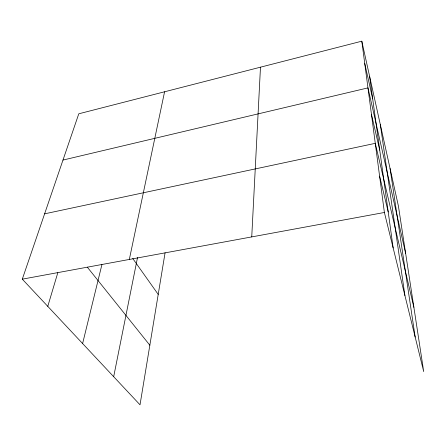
<?xml version="1.0" encoding="UTF-8"?>
<svg xmlns="http://www.w3.org/2000/svg" width="446" height="446" viewBox="0 0 446 446"><rect width="100%" height="100%" fill="white"/><g stroke="black" fill="none" stroke-linecap="round" stroke-linejoin="round"><path stroke-width="0.67" d="M251.739 236.904L260.481 67.179M165.081 252.765L140.016 404.817L22.3 279.157L78.78 113.797L361.806 41.183L398.423 206.124L423.7 371.568L384.391 212.48L361.806 41.183M113.68 376.703L137.53 257.476M129.329 259.449L164.58 91.781M82.616 343.543L101.933 264.534M47.772 306.346L57.802 272.751M62.975 160.069L367.961 87.884L405.643 253.356M44.611 213.835L375.276 143.333L413.882 307.305M22.3 279.157L384.391 212.48M87.332 267.182L149.839 345.232M132.746 258.49L158.213 294.421M379.602 176.153L388.21 211.934M371.457 114.371L379.73 150.163M364.761 63.577L372.7 98.912M390.072 168.51L415.17 337.042M380.343 124.685L404.918 295.547M369.578 76.188L393.16 247.965"/></g></svg>
